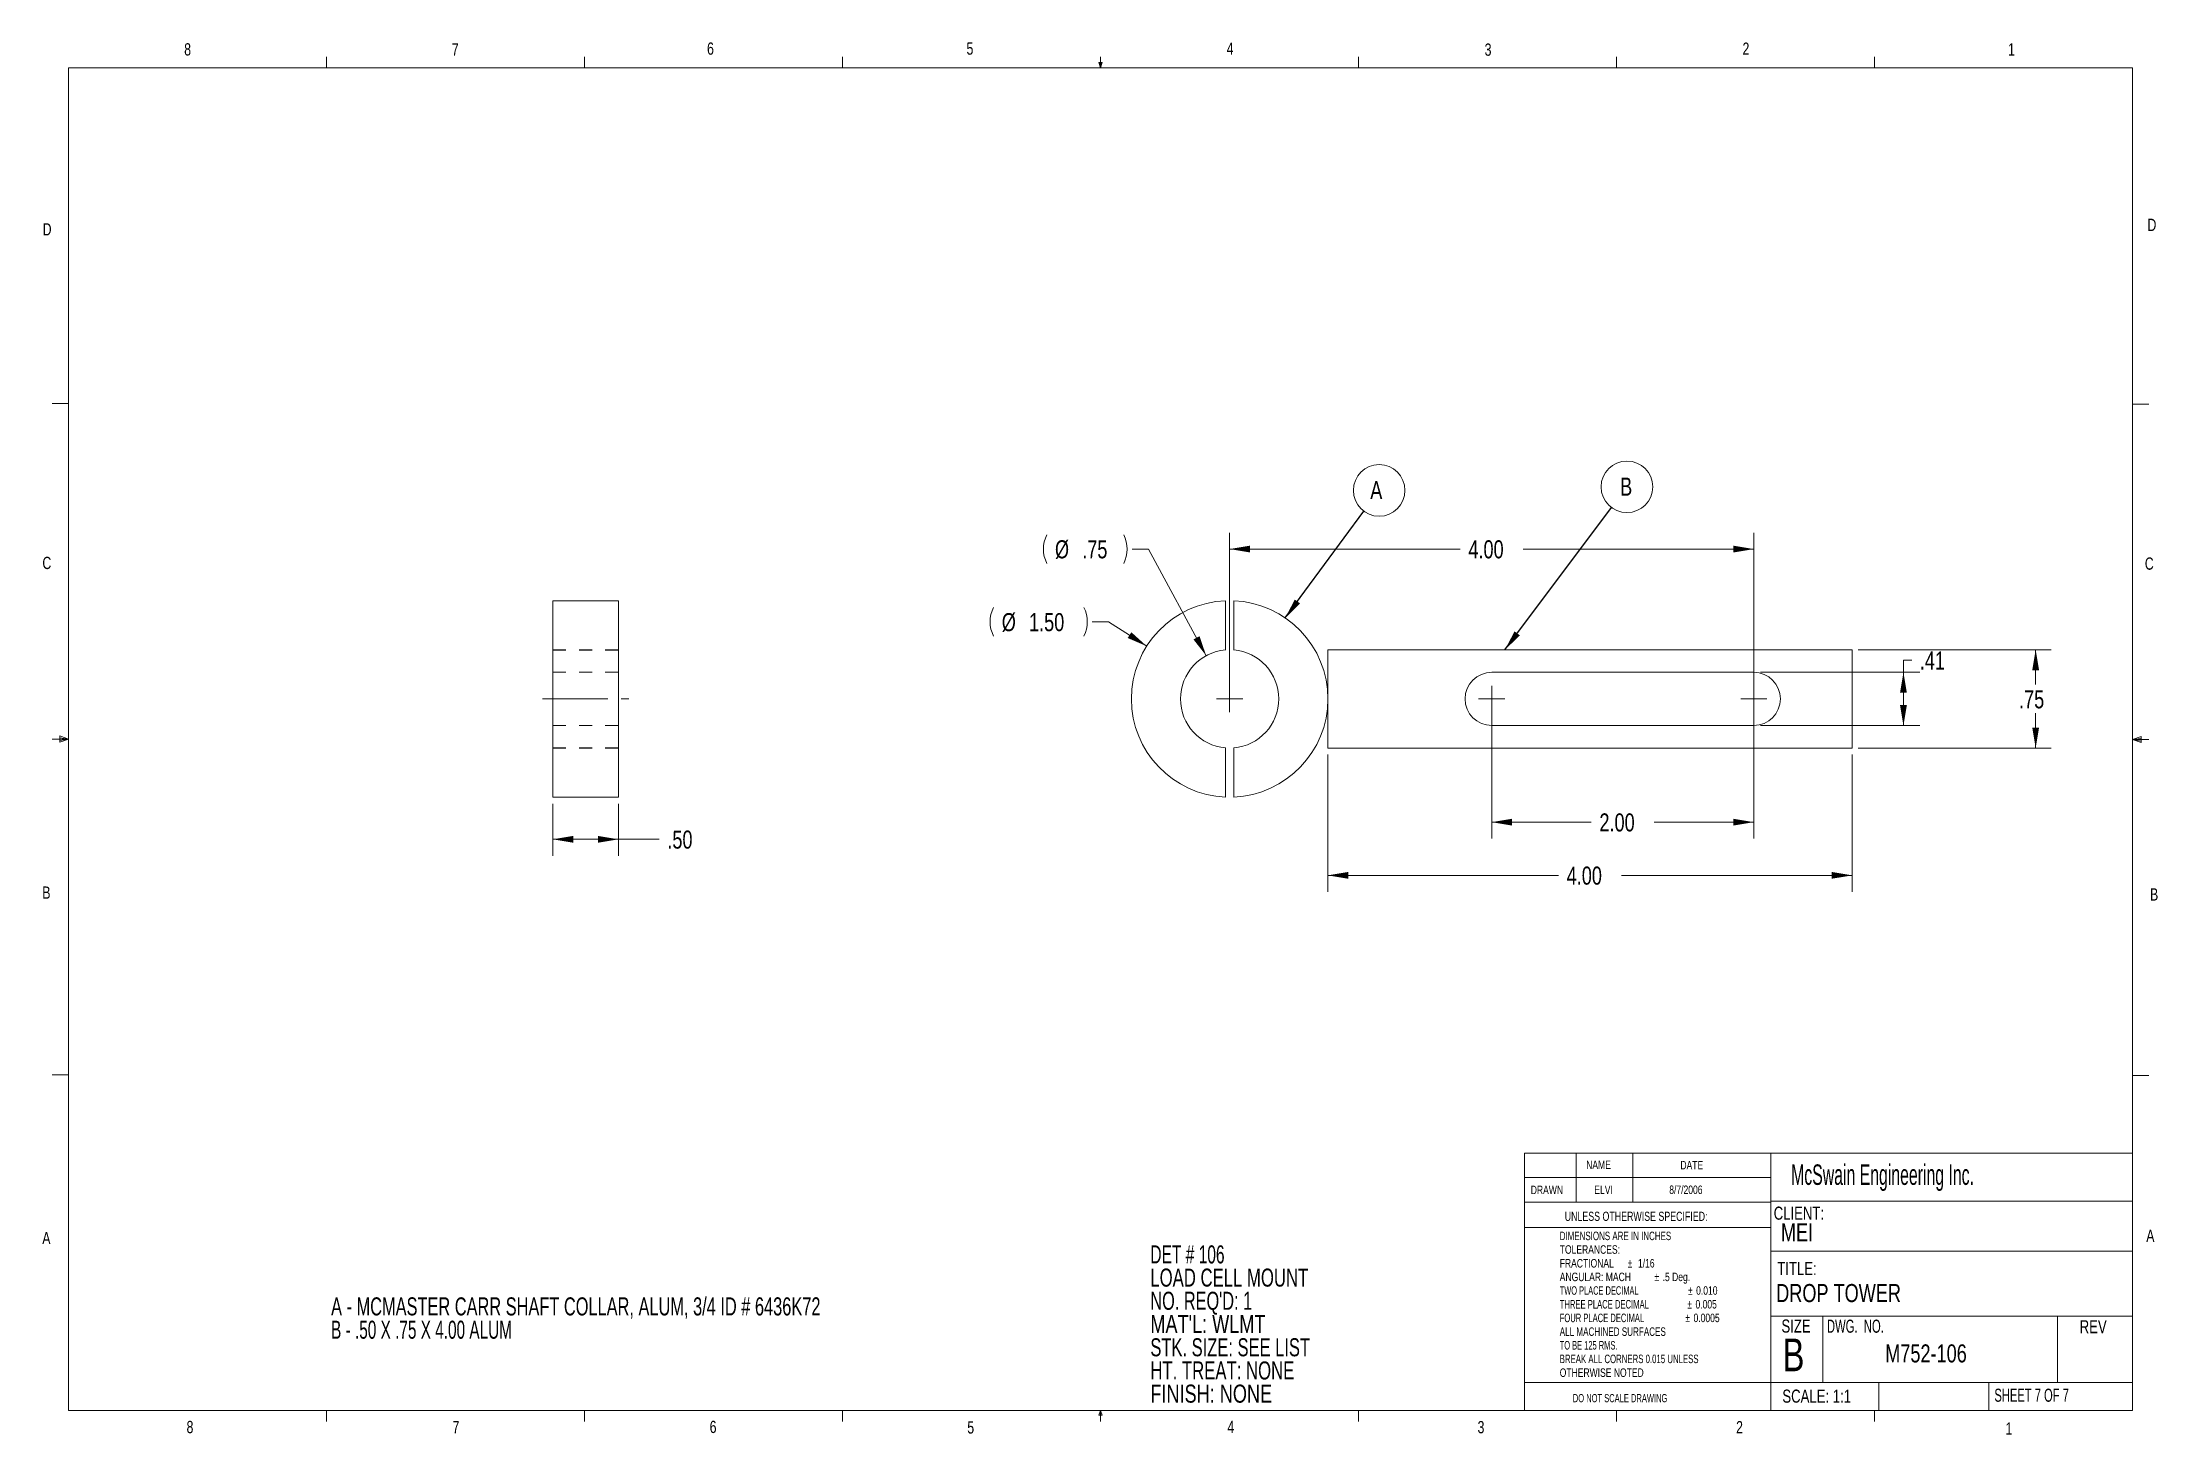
# Model space of a CAD drawing. Header units: inches. Extents: x 0.4 to 16.6, y 0.2 to 10.8.
import ezdxf

# ---------------------------------------------------------------- set-up
doc = ezdxf.new("R2010")
doc.units = ezdxf.units.IN
doc.header["$MEASUREMENT"] = 0
doc.linetypes.add('CENTERX2', pattern=[0.8, 0.5, -0.1, 0.1, -0.1])
doc.linetypes.add('HIDDEN', pattern=[0.075, 0.05, -0.025])
doc.layers.add('FORMAT', color=7, linetype='Continuous', lineweight=0)
doc.styles.add('SLDTEXTSTYLE0', font='TXT', dxfattribs={"width": 0.75})
doc.styles.add('SLDTEXTSTYLE1', font='TXT', dxfattribs={"width": 0.698864})
doc.styles.add('SLDTEXTSTYLE10', font='TXT', dxfattribs={"width": 0.6375})
doc.styles.add('SLDTEXTSTYLE11', font='TXT', dxfattribs={"width": 0.5775})
doc.styles.add('SLDTEXTSTYLE12', font='TXT', dxfattribs={"width": 0.6875})
doc.styles.add('SLDTEXTSTYLE13', font='TXT', dxfattribs={"width": 0.692308})
doc.styles.add('SLDTEXTSTYLE14', font='TXT', dxfattribs={"width": 0.675})
doc.styles.add('SLDTEXTSTYLE15', font='TXT', dxfattribs={"width": 0.683824})
doc.styles.add('SLDTEXTSTYLE16', font='TXT', dxfattribs={"width": 0.677885})
doc.styles.add('SLDTEXTSTYLE17', font='TXT', dxfattribs={"width": 0.63587})
doc.styles.add('SLDTEXTSTYLE2', font='TXT', dxfattribs={"width": 0.631579})
doc.styles.add('SLDTEXTSTYLE3', font='TXT', dxfattribs={"width": 0.671053})
doc.styles.add('SLDTEXTSTYLE4', font='TXT', dxfattribs={"width": 0.666667})
doc.styles.add('SLDTEXTSTYLE5', font='TXT', dxfattribs={"width": 0.710526})
doc.styles.add('SLDTEXTSTYLE6', font='TXT', dxfattribs={"width": 0.65625})
doc.styles.add('SLDTEXTSTYLE7', font='TXT', dxfattribs={"width": 0.685345})
doc.styles.add('SLDTEXTSTYLE8', font='TXT', dxfattribs={"width": 0.642857})
doc.styles.add('SLDTEXTSTYLE9', font='TXT', dxfattribs={"width": 0.72})
doc.dimstyles.new('SLDDIMSTYLE0', dxfattribs={"dimtxt": 0.137795, "dimasz": 0.156, "dimexe": 0, "dimexo": 0.0625, "dimgap": 0.034449, "dimtad": 0, "dimtih": 1, "dimtoh": 1, "dimzin": 4, "dimdsep": 46, "dimtxsty": 'SLDTEXTSTYLE0', "dimsah": 1, "dimcen": 0.09, "dimadec": 0, "dimazin": 0, "dimtfac": 1, "dimtdec": 3, "dimtofl": 0, "dimtmove": 0, "dimatfit": 3, "dimfxl": 0, "dimtolj": 1, "dimtzin": 12, "dimarcsym": 0})
doc.dimstyles.new('SLDDIMSTYLE1', dxfattribs={"dimtxt": 0.137795, "dimasz": 0.156, "dimexe": 0, "dimexo": 0.0625, "dimgap": 0.034449, "dimtad": 0, "dimtih": 1, "dimtoh": 1, "dimzin": 12, "dimdsep": 46, "dimtxsty": 'SLDTEXTSTYLE0', "dimsah": 1, "dimcen": 0.09, "dimadec": 0, "dimazin": 0, "dimtfac": 1, "dimtdec": 3, "dimtofl": 0, "dimtmove": 0, "dimatfit": 3, "dimfxl": 0, "dimtolj": 1, "dimtzin": 12, "dimarcsym": 0})
doc.dimstyles.new('SLDDIMSTYLE2', dxfattribs={"dimtxt": 0.137795, "dimasz": 0.156, "dimexe": 0, "dimexo": 0.0625, "dimgap": 0.034449, "dimtad": 0, "dimtih": 1, "dimtoh": 1, "dimzin": 12, "dimdsep": 46, "dimtxsty": 'SLDTEXTSTYLE0', "dimsah": 1, "dimcen": 0.09, "dimadec": 0, "dimazin": 0, "dimtfac": 1, "dimtdec": 3, "dimtmove": 0, "dimatfit": 3, "dimfxl": 0, "dimtolj": 1, "dimtzin": 12, "dimarcsym": 0})
doc.dimstyles.new('SLDDIMSTYLE3', dxfattribs={"dimtxt": 0.137795, "dimasz": 0.156, "dimexe": 0, "dimexo": 0.0625, "dimgap": 0.034449, "dimtad": 0, "dimtih": 1, "dimtoh": 1, "dimzin": 4, "dimdsep": 46, "dimtxsty": 'SLDTEXTSTYLE0', "dimsah": 1, "dimcen": 0.09, "dimadec": 0, "dimazin": 0, "dimtfac": 1, "dimtdec": 3, "dimtmove": 0, "dimatfit": 3, "dimfxl": 0, "dimtolj": 1, "dimtzin": 12, "dimarcsym": 0})
doc.dimstyles.new('SLDDIMSTYLE4', dxfattribs={"dimtxt": 0.156, "dimasz": 0.156, "dimexe": 0, "dimexo": 0.0625, "dimgap": 0.039, "dimtad": 0, "dimtih": 1, "dimtoh": 1, "dimdec": 0, "dimzin": 0, "dimdsep": 46, "dimtxsty": 'Standard', "dimsah": 1, "dimcen": 0.09, "dimadec": 0, "dimazin": 0, "dimtfac": 1, "dimtdec": 0, "dimtofl": 0, "dimtmove": 0, "dimatfit": 3, "dimfxl": 0, "dimtolj": 1, "dimtzin": 0, "dimarcsym": 0})

# ---------------------------------------------------------------- blocks, each defined once
blk = doc.blocks.new('SW_NOTE_0')
at = {"color": 7, "linetype": 'Continuous', "lineweight": 0, "char_height": 0.065, "attachment_point": 1}
for s, insert, style in [('DIMENSIONS ARE IN INCHES', (0, 0.083), 'SLDTEXTSTYLE1'), ('TOLERANCES:', (0, -0.021), 'SLDTEXTSTYLE0'), ('FRACTIONAL', (0, -0.126), 'SLDTEXTSTYLE0'), ('%%p', (0.518, -0.126), 'SLDTEXTSTYLE0'), (' 1/16', (0.579, -0.126), 'SLDTEXTSTYLE0'), ('ANGULAR: MACH', (0, -0.23), 'SLDTEXTSTYLE0'), ('%%p', (0.723, -0.23), 'SLDTEXTSTYLE0'), ('.5 Deg.', (0.785, -0.23), 'SLDTEXTSTYLE0'), ('TWO PLACE DECIMAL    ', (0, -0.334), 'SLDTEXTSTYLE2'), ('THREE PLACE DECIMAL  ', (0, -0.439), 'SLDTEXTSTYLE3'), ('%%p', (0.974, -0.439), 'SLDTEXTSTYLE0'), ('%%p', (0.979, -0.334), 'SLDTEXTSTYLE0'), ('0.005', (1.036, -0.439), 'SLDTEXTSTYLE0'), ('0.010', (1.041, -0.334), 'SLDTEXTSTYLE0'), ('FOUR PLACE DECIMAL  ', (0, -0.543), 'SLDTEXTSTYLE4'), ('%%p', (0.959, -0.543), 'SLDTEXTSTYLE0'), ('0.0005', (1.021, -0.543), 'SLDTEXTSTYLE0'), ('ALL MACHINED SURFACES', (0, -0.648), 'SLDTEXTSTYLE5'), ('TO BE 125 RMS.', (0, -0.752), 'SLDTEXTSTYLE6'), ('OTHERWISE NOTED', (0, -0.961), 'SLDTEXTSTYLE0'), ('BREAK ALL CORNERS 0.015 UNLESS ', (0, -0.856), 'SLDTEXTSTYLE7')]:
    blk.add_mtext(s, dxfattribs=dict(at, insert=insert, style=style))
blk = doc.blocks.new('SW_NOTE_1')
at = {"color": 7, "linetype": 'Continuous', "lineweight": 0, "char_height": 0.1378, "attachment_point": 1}
for s, insert, style in [('DET # 106', (0, 0.176), 'SLDTEXTSTYLE8'), ('LOAD CELL MOUNT', (0, -0.001), 'SLDTEXTSTYLE13'), ("NO. REQ'D: 1", (0, -0.178), 'SLDTEXTSTYLE14'), ("MAT'L: WLMT", (0, -0.355), 'SLDTEXTSTYLE0'), ('STK. SIZE: SEE LIST', (0, -0.533), 'SLDTEXTSTYLE15'), ('HT. TREAT: NONE', (0, -0.71), 'SLDTEXTSTYLE13'), ('FINISH: NONE', (0, -0.887), 'SLDTEXTSTYLE0')]:
    blk.add_mtext(s, dxfattribs=dict(at, insert=insert, style=style))
blk = doc.blocks.new('*D3')
at = {"color": 7, "linetype": 'Continuous', "lineweight": 0}
for p, q in [((4.322, 5.024), (4.322, 4.627)), ((4.822, 5.024), (4.822, 4.627)), ((4.322, 4.752), (4.822, 4.752)), ((4.822, 4.752), (5.134, 4.752))]:
    blk.add_line(p, q, dxfattribs=at)
for points in [[(4.322, 4.752), (4.478, 4.726), (4.478, 4.778)], [(4.822, 4.752), (4.666, 4.778), (4.666, 4.726)]]:
    blk.add_solid(points, dxfattribs=at)
at = {"color": 7, "linetype": 'Continuous', "lineweight": 0, "insert": (5.196, 4.819), "char_height": 0.1378, "attachment_point": 1, "style": 'SLDTEXTSTYLE0'}
blk.add_mtext('.50', dxfattribs=at)
blk = doc.blocks.new('*D4')
at = {"color": 7, "linetype": 'Continuous', "lineweight": 0}
for p, q in [((14.284, 6.199), (15.756, 6.199)), ((15.638, 6.199), (15.638, 5.933)), ((15.638, 5.449), (15.638, 5.714)), ((14.284, 5.449), (15.756, 5.449))]:
    blk.add_line(p, q, dxfattribs=at)
for points in [[(15.638, 6.199), (15.612, 6.043), (15.664, 6.043)], [(15.638, 5.449), (15.664, 5.605), (15.612, 5.605)]]:
    blk.add_solid(points, dxfattribs=at)
at = {"color": 7, "linetype": 'Continuous', "lineweight": 0, "insert": (15.511, 5.89), "char_height": 0.1378, "attachment_point": 1, "style": 'SLDTEXTSTYLE0'}
blk.add_mtext('.75', dxfattribs=at)
blk = doc.blocks.new('*D5')
at = {"color": 7, "linetype": 'Continuous', "lineweight": 0}
for p, q in [((10.237, 5.399), (10.237, 4.352)), ((14.237, 5.399), (14.237, 4.352)), ((10.237, 4.477), (11.996, 4.477)), ((14.237, 4.477), (12.477, 4.477))]:
    blk.add_line(p, q, dxfattribs=at)
for points in [[(10.237, 4.477), (10.393, 4.451), (10.393, 4.503)], [(14.237, 4.477), (14.081, 4.503), (14.081, 4.451)]]:
    blk.add_solid(points, dxfattribs=at)
at = {"color": 7, "linetype": 'Continuous', "lineweight": 0, "insert": (12.059, 4.544), "char_height": 0.1378, "attachment_point": 1, "style": 'SLDTEXTSTYLE0'}
blk.add_mtext('4.00', dxfattribs=at)
blk = doc.blocks.new('*D6')
at = {"color": 7, "linetype": 'Continuous', "lineweight": 0}
for p, q in [((9.487, 5.874), (9.487, 7.093)), ((9.487, 6.968), (11.246, 6.968)), ((13.487, 6.968), (11.727, 6.968)), ((13.487, 5.874), (13.487, 7.093))]:
    blk.add_line(p, q, dxfattribs=at)
for points in [[(9.487, 6.968), (9.643, 6.942), (9.643, 6.994)], [(13.487, 6.968), (13.331, 6.994), (13.331, 6.942)]]:
    blk.add_solid(points, dxfattribs=at)
at = {"color": 7, "linetype": 'Continuous', "lineweight": 0, "insert": (11.309, 7.035), "char_height": 0.1378, "attachment_point": 1, "style": 'SLDTEXTSTYLE0'}
blk.add_mtext('4.00', dxfattribs=at)
blk = doc.blocks.new('*D7')
at = {"color": 7, "linetype": 'Continuous', "lineweight": 0}
for p, q in [((11.487, 5.774), (11.487, 4.758)), ((13.487, 5.774), (13.487, 4.758)), ((11.487, 4.883), (12.246, 4.883)), ((13.487, 4.883), (12.727, 4.883))]:
    blk.add_line(p, q, dxfattribs=at)
for points in [[(11.487, 4.883), (11.643, 4.857), (11.643, 4.909)], [(13.487, 4.883), (13.331, 4.909), (13.331, 4.857)]]:
    blk.add_solid(points, dxfattribs=at)
at = {"color": 7, "linetype": 'Continuous', "lineweight": 0, "insert": (12.309, 4.95), "char_height": 0.1378, "attachment_point": 1, "style": 'SLDTEXTSTYLE0'}
blk.add_mtext('2.00', dxfattribs=at)
blk = doc.blocks.new('*D8')
at = {"color": 7, "linetype": 'Continuous', "lineweight": 0}
for p, q in [((8.867, 6.968), (8.742, 6.968)), ((9.308, 6.154), (8.867, 6.968))]:
    blk.add_line(p, q, dxfattribs=at)
for centre, start, end in [((8.311, 6.968), 153.4349, 206.5651), ((8.46, 6.968), 333.4349, 26.5651)]:
    blk.add_arc(centre, 0.245, start, end, dxfattribs=at)
blk.add_solid([(9.308, 6.154), (9.257, 6.303), (9.211, 6.278)], dxfattribs=at)
at = {"color": 7, "linetype": 'Continuous', "lineweight": 0, "char_height": 0.1378, "attachment_point": 1, "style": 'SLDTEXTSTYLE0'}
for s, insert in [('%%c', (8.154, 7.035)), ('.75', (8.362, 7.035))]:
    blk.add_mtext(s, dxfattribs=dict(at, insert=insert))
blk = doc.blocks.new('*D9')
at = {"color": 7, "linetype": 'Continuous', "lineweight": 0}
for p, q in [((8.562, 6.413), (8.437, 6.413)), ((8.854, 6.227), (8.562, 6.413))]:
    blk.add_line(p, q, dxfattribs=at)
for centre, start, end in [((7.904, 6.413), 153.4349, 206.5651), ((8.156, 6.413), 333.4349, 26.5651)]:
    blk.add_arc(centre, 0.245, start, end, dxfattribs=at)
blk.add_solid([(8.854, 6.227), (8.737, 6.333), (8.709, 6.289)], dxfattribs=at)
at = {"color": 7, "linetype": 'Continuous', "lineweight": 0, "char_height": 0.1378, "attachment_point": 1, "style": 'SLDTEXTSTYLE0'}
for s, insert in [('%%c', (7.748, 6.479)), ('1.50', (7.956, 6.479))]:
    blk.add_mtext(s, dxfattribs=dict(at, insert=insert))
blk = doc.blocks.new('*D10')
at = {"color": 7, "linetype": 'Continuous', "lineweight": 0}
for p, q in [((13.537, 6.027), (14.754, 6.027)), ((14.692, 6.12), (14.629, 6.12)), ((14.629, 6.12), (14.629, 6.027)), ((14.629, 5.621), (14.629, 6.027)), ((13.537, 5.621), (14.754, 5.621))]:
    blk.add_line(p, q, dxfattribs=at)
for points in [[(14.629, 6.027), (14.603, 5.871), (14.655, 5.871)], [(14.629, 5.621), (14.655, 5.777), (14.603, 5.777)]]:
    blk.add_solid(points, dxfattribs=at)
at = {"color": 7, "linetype": 'Continuous', "lineweight": 0, "insert": (14.754, 6.186), "char_height": 0.1378, "attachment_point": 1, "style": 'SLDTEXTSTYLE0'}
blk.add_mtext('.41', dxfattribs=at)
blk = doc.blocks.new('SW_NOTE_2')
at = {"color": 7, "linetype": 'Continuous', "lineweight": 0}
blk.add_circle((0.117, 0.159), 0.197, dxfattribs=at)
at = {"color": 7, "linetype": 'Continuous', "lineweight": 0, "insert": (0.049, 0.23), "char_height": 0.138, "attachment_point": 1, "style": 'SLDTEXTSTYLE0'}
blk.add_mtext('A', dxfattribs=at)
blk = doc.blocks.new('SW_NOTE_3')
at = {"color": 7, "linetype": 'Continuous', "lineweight": 0}
blk.add_circle((0.118, 0.158), 0.197, dxfattribs=at)
at = {"color": 7, "linetype": 'Continuous', "lineweight": 0, "insert": (0.066, 0.229), "char_height": 0.138, "attachment_point": 1, "style": 'SLDTEXTSTYLE0'}
blk.add_mtext('B', dxfattribs=at)
blk = doc.blocks.new('SW_NOTE_4')
at = {"color": 7, "linetype": 'Continuous', "lineweight": 0, "char_height": 0.1378, "attachment_point": 1}
for s, insert, style in [('A - MCMASTER CARR SHAFT COLLAR, ALUM, 3/4 ID # 6436K72', (0, 0.176), 'SLDTEXTSTYLE16'), ('B - .50 X .75 X 4.00 ALUM', (0, -0.002), 'SLDTEXTSTYLE17')]:
    blk.add_mtext(s, dxfattribs=dict(at, insert=insert, style=style))
blk = doc.blocks.new('SW_CENTERMARKSYMBOL_0')
at = {"color": 7, "linetype": 'Continuous', "lineweight": 0}
for q in [(-0.1, 0), (0, 0.1), (0, -0.1), (0.1, 0)]:
    blk.add_line((0, 0), q, dxfattribs=at)
blk = doc.blocks.new('SW_CENTERMARKSYMBOL_1')
at = {"color": 7, "linetype": 'Continuous', "lineweight": 0}
for q in [(-0.1, 0), (0, 0.1), (0, -0.1), (0.1, 0)]:
    blk.add_line((0, 0), q, dxfattribs=at)
blk = doc.blocks.new('SW_CENTERMARKSYMBOL_2')
at = {"color": 7, "linetype": 'Continuous', "lineweight": 0}
for q in [(-0.1, 0), (0, 0.1), (0, -0.1), (0.1, 0)]:
    blk.add_line((0, 0), q, dxfattribs=at)

msp = doc.modelspace()

# ---------------------------------------------------------------- linework, layer by layer
at = {"color": 7, "linetype": 'Continuous', "lineweight": 0}
for p, q in [((2.595, 10.642), (2.595, 10.727)), ((4.564, 10.642), (4.564, 10.727)), ((6.532, 10.642), (6.532, 10.727)), ((8.501, 10.642), (8.488, 10.684)), ((8.514, 10.684), (8.488, 10.684)), ((8.494, 10.684), (8.501, 10.642)), ((8.501, 10.642), (8.501, 10.727)), ((8.501, 10.642), (8.514, 10.684)), ((8.506, 10.684), (8.501, 10.642)), ((10.47, 10.642), (10.47, 10.727)), ((12.439, 10.642), (12.439, 10.727)), ((14.407, 10.642), (14.407, 10.727)), ((0.626, 10.642), (16.376, 10.642)), ((0.626, 10.642), (0.626, 0.392)), ((16.376, 0.392), (16.376, 10.642)), ((0.626, 8.08), (0.501, 8.08)), ((16.376, 8.075), (16.501, 8.075)), ((0.626, 5.517), (0.501, 5.517)), ((0.559, 5.541), (0.559, 5.494)), ((0.626, 5.517), (0.559, 5.541)), ((0.626, 5.517), (0.559, 5.526)), ((0.626, 5.517), (0.559, 5.507)), ((0.626, 5.517), (0.559, 5.494)), ((16.376, 5.513), (16.443, 5.537)), ((16.376, 5.513), (16.443, 5.522)), ((16.376, 5.513), (16.501, 5.513)), ((16.376, 5.513), (16.443, 5.49)), ((16.376, 5.513), (16.443, 5.502)), ((16.443, 5.537), (16.443, 5.49)), ((0.626, 2.955), (0.501, 2.955)), ((16.376, 2.95), (16.501, 2.95)), ((11.737, 2.356), (11.737, 0.392)), ((11.737, 2.356), (16.376, 2.356)), ((12.132, 2.356), (12.132, 1.981)), ((12.563, 2.356), (12.563, 1.981)), ((13.618, 2.356), (13.618, 0.392)), ((11.737, 2.169), (13.618, 2.169)), ((11.737, 1.981), (13.618, 1.981)), ((13.618, 1.989), (16.376, 1.989)), ((13.618, 1.788), (11.737, 1.788)), ((13.618, 1.607), (16.376, 1.607)), ((13.618, 1.112), (16.376, 1.112)), ((14.013, 1.112), (14.013, 0.605)), ((15.804, 1.112), (15.804, 0.605)), ((13.618, 0.605), (11.737, 0.605)), ((13.618, 0.605), (16.376, 0.605)), ((14.441, 0.605), (14.441, 0.392)), ((15.28, 0.605), (15.28, 0.392)), ((16.376, 0.392), (0.626, 0.392)), ((2.595, 0.392), (2.595, 0.307)), ((4.564, 0.392), (4.564, 0.307)), ((6.532, 0.392), (6.532, 0.307)), ((8.488, 0.357), (8.501, 0.392)), ((8.514, 0.357), (8.488, 0.357)), ((8.501, 0.392), (8.501, 0.307)), ((8.501, 0.392), (8.514, 0.357)), ((10.47, 0.392), (10.47, 0.307)), ((12.439, 0.392), (12.439, 0.307)), ((14.407, 0.392), (14.407, 0.307))]:
    msp.add_line(p, q, dxfattribs=at)
at = {"color": 7, "linetype": 'Continuous', "lineweight": 15}
for p, q in [((4.322, 5.074), (4.322, 6.573)), ((4.322, 6.573), (4.822, 6.573)), ((4.822, 5.074), (4.822, 6.573)), ((9.456, 6.573), (9.456, 6.197)), ((9.518, 6.197), (9.518, 6.573)), ((10.237, 5.449), (10.237, 6.199)), ((10.237, 6.199), (14.237, 6.199)), ((14.237, 6.199), (14.237, 5.449)), ((11.487, 6.027), (13.487, 6.027)), ((13.487, 5.621), (11.487, 5.621)), ((9.456, 5.45), (9.456, 5.074)), ((9.518, 5.074), (9.518, 5.45)), ((14.237, 5.449), (10.237, 5.449)), ((4.322, 5.074), (4.822, 5.074))]:
    msp.add_line(p, q, dxfattribs=at)
at = {"color": 9, "linetype": 'HIDDEN', "lineweight": 0}
for p, q in [((4.822, 6.199), (4.322, 6.199)), ((4.322, 6.197), (4.822, 6.197)), ((4.822, 6.027), (4.322, 6.027)), ((4.822, 5.621), (4.322, 5.621)), ((4.322, 5.45), (4.822, 5.45)), ((4.822, 5.449), (4.322, 5.449))]:
    msp.add_line(p, q, dxfattribs=at)
at = {"color": 7, "linetype": 'CENTERX2', "lineweight": 0}
msp.add_line((4.243, 5.824), (4.901, 5.824), dxfattribs=at)
at = {"color": 7, "linetype": 'Continuous', "lineweight": 15}
for centre, radius, start, end in [((9.487, 5.824), 0.75, 92.388, 267.612), ((9.487, 5.824), 0.75, 272.388, 87.612), ((9.487, 5.824), 0.375, 94.7802, 265.2198), ((9.487, 5.824), 0.375, 274.7802, 85.2198), ((11.487, 5.824), 0.203, 90, 270), ((13.487, 5.824), 0.203, 270, 90)]:
    msp.add_arc(centre, radius, start, end, dxfattribs=at)

# ---------------------------------------------------------------- block references
at = {"color": 7, "linetype": 'Continuous', "lineweight": 0}
for name, p in [('SW_NOTE_2', (10.511, 7.257)), ('SW_NOTE_3', (12.401, 7.285)), ('SW_CENTERMARKSYMBOL_0', (9.487, 5.824)), ('SW_CENTERMARKSYMBOL_2', (11.487, 5.824)), ('SW_CENTERMARKSYMBOL_1', (13.487, 5.824)), ('SW_NOTE_1', (8.882, 1.476)), ('SW_NOTE_0', (12.006, 1.674)), ('SW_NOTE_4', (2.63, 1.079))]:
    msp.add_blockref(name, p, dxfattribs=at)

# ---------------------------------------------------------------- texts
at = {"color": 7, "linetype": 'Continuous', "lineweight": 0, "attachment_point": 1}
for s, insert, char_height, style in [('8', (1.509, 10.83), 0.0937, 'SLDTEXTSTYLE0'), ('7', (3.551, 10.828), 0.0937, 'SLDTEXTSTYLE0'), ('6', (5.499, 10.836), 0.0937, 'SLDTEXTSTYLE0'), ('5', (7.479, 10.836), 0.0937, 'SLDTEXTSTYLE0'), ('4', (9.464, 10.835), 0.0937, 'SLDTEXTSTYLE0'), ('3', (11.433, 10.828), 0.0937, 'SLDTEXTSTYLE0'), ('2', (13.401, 10.835), 0.0937, 'SLDTEXTSTYLE0'), ('1', (15.427, 10.829), 0.0937, 'SLDTEXTSTYLE0'), ('D', (0.429, 9.456), 0.0937, 'SLDTEXTSTYLE0'), ('D', (16.491, 9.49), 0.0937, 'SLDTEXTSTYLE0'), ('C', (0.427, 6.909), 0.0937, 'SLDTEXTSTYLE0'), ('C', (16.471, 6.904), 0.0937, 'SLDTEXTSTYLE0'), ('B', (0.426, 4.392), 0.0937, 'SLDTEXTSTYLE0'), ('B', (16.511, 4.378), 0.0937, 'SLDTEXTSTYLE0'), ('NAME', (12.208, 2.3), 0.065, 'SLDTEXTSTYLE0'), ('DATE', (12.927, 2.297), 0.065, 'SLDTEXTSTYLE0'), ('DRAWN', (11.785, 2.108), 0.065, 'SLDTEXTSTYLE0'), ('ELVI', (12.27, 2.109), 0.065, 'SLDTEXTSTYLE0'), ('8/7/2006', (12.842, 2.109), 0.065, 'SLDTEXTSTYLE0'), ('CLIENT:', (13.639, 1.948), 0.1, 'SLDTEXTSTYLE0'), ('UNLESS OTHERWISE SPECIFIED:', (12.044, 1.909), 0.07, 'SLDTEXTSTYLE9'), ('MEI', (13.694, 1.82), 0.1378, 'SLDTEXTSTYLE0'), ('A', (0.426, 1.755), 0.0937, 'SLDTEXTSTYLE0'), ('A', (16.482, 1.772), 0.0937, 'SLDTEXTSTYLE0'), ('TITLE:', (13.666, 1.525), 0.1, 'SLDTEXTSTYLE0'), ('DROP TOWER', (13.658, 1.357), 0.1378, 'SLDTEXTSTYLE0'), ('SIZE', (13.698, 1.086), 0.1, 'SLDTEXTSTYLE0'), ('DWG.  NO.', (14.045, 1.085), 0.1, 'SLDTEXTSTYLE8'), ('REV', (15.974, 1.081), 0.1, 'SLDTEXTSTYLE0'), ('B', (13.706, 0.941), 0.25, 'SLDTEXTSTYLE0'), ('M752-106', (14.49, 0.896), 0.1378, 'SLDTEXTSTYLE0'), ('DO NOT SCALE DRAWING', (12.106, 0.517), 0.0625, 'SLDTEXTSTYLE12'), ('SCALE: 1:1', (13.705, 0.551), 0.1, 'SLDTEXTSTYLE0'), ('SHEET 7 OF 7', (15.323, 0.558), 0.1, 'SLDTEXTSTYLE10'), ('8', (1.527, 0.312), 0.0937, 'SLDTEXTSTYLE0'), ('7', (3.557, 0.312), 0.0937, 'SLDTEXTSTYLE0'), ('6', (5.519, 0.313), 0.0937, 'SLDTEXTSTYLE0'), ('5', (7.485, 0.309), 0.0937, 'SLDTEXTSTYLE0'), ('4', (9.47, 0.313), 0.0937, 'SLDTEXTSTYLE0'), ('3', (11.379, 0.311), 0.0937, 'SLDTEXTSTYLE0'), ('2', (13.352, 0.311), 0.0937, 'SLDTEXTSTYLE0'), ('1', (15.408, 0.3), 0.0937, 'SLDTEXTSTYLE0')]:
    msp.add_mtext(s, dxfattribs=dict(at, insert=insert, char_height=char_height, style=style))
at = {"layer": 'FORMAT', "color": 7, "insert": (13.772, 2.27), "char_height": 0.15625, "attachment_point": 1, "style": 'SLDTEXTSTYLE11'}
msp.add_mtext('McSwain Engineering Inc.', dxfattribs=at)

# ---------------------------------------------------------------- dimensions: what is measured, and where the dimension line sits
at = {"color": 7, "linetype": 'Continuous', "lineweight": 0}
for p1, p2, dimstyle, override, picture, middle in [((9.665, 5.494), (9.308, 6.154), 'SLDDIMSTYLE2', {"dimtxt": 0.137795, "dimasz": 0.156, "dimexe": 0.125, "dimexo": 0.05, "dimgap": 0.06, "dimtad": 0, "dimtih": 1, "dimtoh": 1, "dimzin": 12, "dimtzin": 12}, '*D8', (8.386, 6.968)), ((10.119, 5.421), (8.854, 6.227), 'SLDDIMSTYLE3', {"dimtxt": 0.137795, "dimasz": 0.156, "dimexe": 0.125, "dimexo": 0.05, "dimgap": 0.06, "dimtad": 0, "dimtih": 1, "dimtoh": 1, "dimzin": 4, "dimtzin": 12}, '*D9', (8.03, 6.413))]:
    dim = msp.add_diameter_dim_2p(p1=p1, p2=p2, text='(<>)', dimstyle=dimstyle, override=override, dxfattribs=at)
    dim.commit()
    dim.dimension.update_dxf_attribs({"geometry": picture, "text_midpoint": middle, "dimtype": 163})
for base, p1, p2, angle, dimstyle, override, picture, middle in [((9.487, 6.968), (13.487, 5.824), (9.487, 5.824), 0, 'SLDDIMSTYLE0', {"dimtxt": 0.137795, "dimasz": 0.156, "dimexe": 0.125, "dimexo": 0.05, "dimgap": 0.06, "dimtad": 0, "dimtih": 1, "dimtoh": 1, "dimzin": 4, "dimtzin": 12}, '*D6', (11.487, 6.968)), ((15.638, 5.449), (10.237, 6.199), (10.237, 5.449), 90, 'SLDDIMSTYLE1', {"dimtxt": 0.137795, "dimasz": 0.156, "dimexe": 0.125, "dimexo": 0.05, "dimgap": 0.06, "dimtad": 0, "dimtih": 1, "dimtoh": 1, "dimzin": 12, "dimtzin": 12}, '*D4', (15.638, 5.824)), ((14.629, 6.027), (13.487, 5.621), (13.487, 6.027), 90, 'SLDDIMSTYLE1', {"dimtxt": 0.137795, "dimasz": 0.156, "dimexe": 0.125, "dimexo": 0.05, "dimgap": 0.06, "dimtad": 0, "dimtih": 1, "dimtoh": 1, "dimzin": 12, "dimtzin": 12}, '*D10', (14.629, 6.12)), ((11.487, 4.883), (13.487, 5.824), (11.487, 5.824), 0, 'SLDDIMSTYLE0', {"dimtxt": 0.137795, "dimasz": 0.156, "dimexe": 0.125, "dimexo": 0.05, "dimgap": 0.06, "dimtad": 0, "dimtih": 1, "dimtoh": 1, "dimzin": 4, "dimtzin": 12}, '*D7', (12.487, 4.883)), ((14.237, 4.477), (10.237, 5.449), (14.237, 5.449), 0, 'SLDDIMSTYLE0', {"dimtxt": 0.137795, "dimasz": 0.156, "dimexe": 0.125, "dimexo": 0.05, "dimgap": 0.06, "dimtad": 0, "dimtih": 1, "dimtoh": 1, "dimzin": 4, "dimtzin": 12}, '*D5', (12.237, 4.477))]:
    dim = msp.add_linear_dim(base=base, p1=p1, p2=p2, angle=angle, dimstyle=dimstyle, override=override, dxfattribs=at)
    dim.commit()
    dim.dimension.update_dxf_attribs({"geometry": picture, "text_midpoint": middle, "dimtype": 160})
dim = msp.add_linear_dim(base=(4.322, 4.752), p1=(4.822, 5.074), p2=(4.322, 5.074), dimstyle='SLDDIMSTYLE0', override={"dimtxt": 0.137795, "dimasz": 0.156, "dimexe": 0.125, "dimexo": 0.05, "dimgap": 0.06, "dimtad": 0, "dimtih": 1, "dimtoh": 1, "dimzin": 4, "dimtzin": 12}, dxfattribs=at)
dim.commit()
dim.dimension.update_dxf_attribs({"geometry": '*D3', "text_midpoint": (5.323, 4.752), "dimtype": 160})

# ---------------------------------------------------------------- leaders
for points in [[(11.588, 6.199), (12.401, 7.285)], [(9.912, 6.442), (10.511, 7.257)]]:
    msp.add_leader(points, dimstyle='SLDDIMSTYLE4', dxfattribs=at)

doc.saveas('drawing.dxf')
